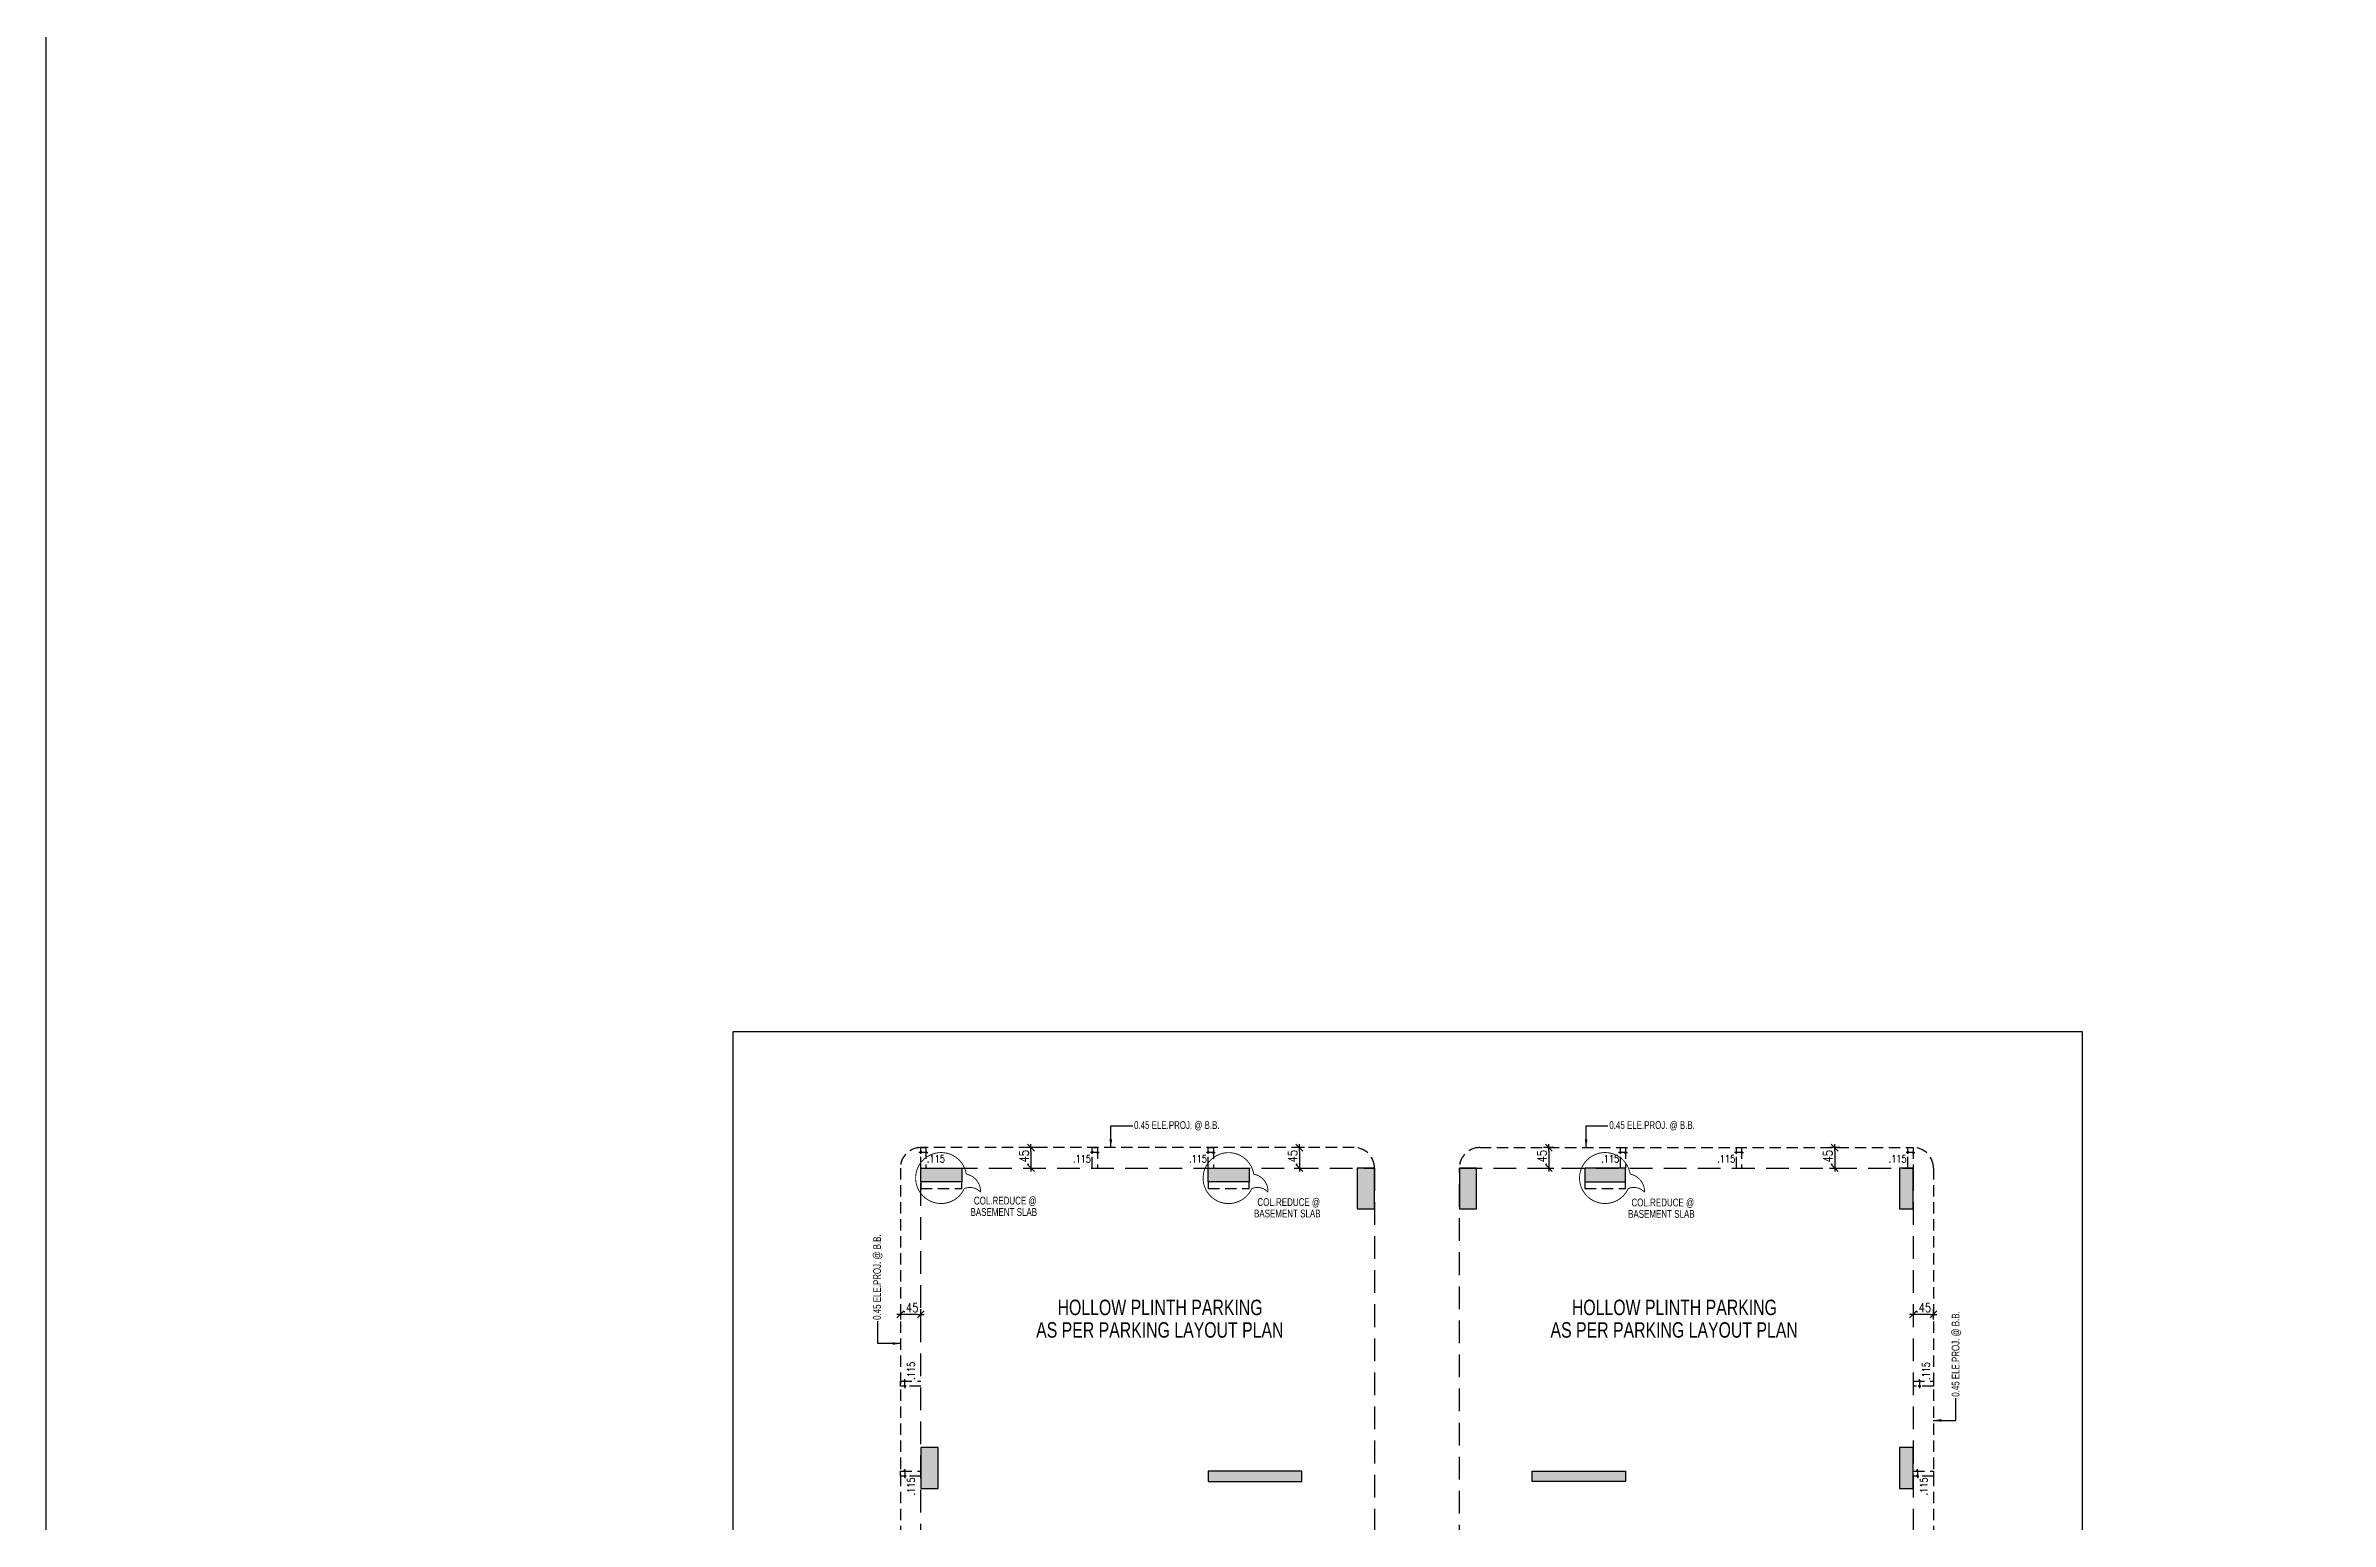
# Model space of a CAD drawing. Header units: inches. Extents: x 14331 to 14549, y 2557 to 2714.
# Drawn here: x 14331.3 to 14381.6, y 2603.2 to 2635.6 of the extents above; entities that cross this region are included whole.
import ezdxf
from ezdxf.enums import TextEntityAlignment as Align

# ---------------------------------------------------------------- set-up
doc = ezdxf.new("R2010")
doc.units = ezdxf.units.IN
doc.header["$LTSCALE"] = 0.25
doc.header["$MEASUREMENT"] = 0
doc.header["$PDMODE"] = 35
doc.linetypes.add('CENTERX2', pattern=[4, 2.5, -0.5, 0.5, -0.5])
doc.linetypes.add('DASHEDX2', pattern=[1.5, 1, -0.5])
for name, color, linetype in [('dimension', 7, 'Continuous'), ('edge back', 34, 'Continuous'), ('edges', 1, 'Continuous'), ('Parking', 7, 'CENTERX2'), ('proj-internal', 1, 'DASHEDX2'), ('text-1', 6, 'Continuous'), ('wall', 7, 'Continuous'), ('walls', 7, 'Continuous'), ('WORK TEX', 6, 'Continuous'), ('WORKING DIM', 7, 'Continuous')]:
    doc.layers.add(name, color=color, linetype=linetype)
for name, color, linetype, lineweight in [('P-COL', 7, 'Continuous', 30), ('P-COL UP TO GF', 3, 'Continuous', 30), ('P-COLHAT', 8, 'Continuous', 25)]:
    doc.layers.add(name, color=color, linetype=linetype, lineweight=lineweight)
doc.styles.add('ARIAL', font='TIMES_0.TTF')
doc.styles.add('ARL', font='swisscl_0.ttf')
doc.styles.add('Dinesh', font='swisscl_0.ttf')
doc.styles.add('romans', font='romans.shx', dxfattribs={"width": 0.8})
doc.dimstyles.new('121', dxfattribs={"dimscale": 0.1, "dimtxt": 1.65, "dimasz": 0.2, "dimexe": 0.03125, "dimexo": 0.25, "dimgap": 0.5, "dimtad": 1, "dimzin": 4, "dimdsep": 46, "dimtxsty": 'romans', "dimblk1": 'MINITICK', "dimblk2": 'MINITICK', "dimsah": 1, "dimcen": 1, "dimse1": 1, "dimse2": 1, "dimclrd": 252, "dimclre": 256, "dimclrt": 7, "dimadec": 3, "dimazin": 0, "dimtfac": 0.8, "dimtix": 1, "dimtmove": 2, "dimatfit": 3, "dimfxl": 0, "dimtolj": 1, "dimtzin": 3, "dimarcsym": 0})
doc.dimstyles.new('DFSGSG', dxfattribs={"dimtxt": 0.23, "dimasz": 0.18, "dimexe": 0.18, "dimexo": 0.0625, "dimgap": 0.09, "dimtad": 1, "dimzin": 0, "dimdsep": 46, "dimtxsty": 'ARIAL', "dimcen": 0.09, "dimse1": 1, "dimse2": 1, "dimaunit": 1, "dimadec": 0, "dimazin": 0, "dimtfac": 1, "dimtix": 1, "dimtofl": 0, "dimtmove": 0, "dimatfit": 3, "dimfxl": 0, "dimtolj": 1, "dimtzin": 0, "dimarcsym": 0})
doc.dimstyles.new('minitick-100', dxfattribs={"dimscale": 0.1, "dimtxt": 2, "dimasz": 0.75, "dimexe": 0.03125, "dimexo": 0.25, "dimgap": 0.5, "dimtad": 1, "dimzin": 4, "dimdsep": 46, "dimtxsty": 'romans', "dimblk1": 'MINITICK', "dimblk2": 'MINITICK', "dimsah": 1, "dimcen": 1, "dimse1": 1, "dimse2": 1, "dimclrd": 252, "dimclre": 256, "dimclrt": 256, "dimadec": 3, "dimazin": 0, "dimtfac": 0.8, "dimtix": 1, "dimtmove": 2, "dimatfit": 3, "dimfxl": 0, "dimtolj": 1, "dimtzin": 3, "dimarcsym": 0})

# ---------------------------------------------------------------- blocks, each defined once
blk = doc.blocks.new('P-COL UPTO G.F BLOCK A')
at = {"layer": 'P-COL UP TO GF', "lineweight": 20, "ltscale": 10}
h = blk.add_hatch(color=8, dxfattribs=at)
h.dxf.hatch_style = 1
h.paths.add_polyline_path([(12696.166, -1018.381), (12696.546, -1018.381), (12696.546, -1017.481), (12696.166, -1017.481)])
h = blk.add_hatch(color=8, dxfattribs=at)
h.dxf.hatch_style = 1
h.paths.add_polyline_path([(12698.414, -1018.381), (12698.794, -1018.381), (12698.794, -1017.481), (12698.414, -1017.481)])
h = blk.add_hatch(color=8, dxfattribs=at)
h.dxf.hatch_style = 1
h.paths.add_polyline_path([(12686.562, -1024.534), (12686.942, -1024.534), (12686.942, -1023.634), (12686.562, -1023.634)])
h = blk.add_hatch(color=8, dxfattribs=at)
h.dxf.hatch_style = 1
h.paths.add_polyline_path([(12686.562, -1028.632), (12686.942, -1028.632), (12686.942, -1027.432), (12686.562, -1027.432)])
h = blk.add_hatch(color=8, dxfattribs=at)
h.dxf.hatch_style = 1
h.paths.add_polyline_path([(12701.255, -1027.812), (12701.255, -1027.432), (12700.205, -1027.432), (12700.205, -1027.812)])
h = blk.add_hatch(color=8, dxfattribs=at)
h.dxf.hatch_style = 1
h.paths.add_polyline_path([(12690.438, -1031.81), (12690.438, -1031.51), (12689.238, -1031.51), (12689.238, -1031.81)])
h = blk.add_hatch(color=8, dxfattribs=at)
h.dxf.hatch_style = 1
h.paths.add_polyline_path([(12694.755, -1031.81), (12694.755, -1031.51), (12693.555, -1031.51), (12693.555, -1031.81)])
h = blk.add_hatch(color=8, dxfattribs=at)
h.dxf.hatch_style = 1
h.paths.add_polyline_path([(12690.438, -1036.112), (12690.438, -1035.812), (12689.238, -1035.812), (12689.238, -1036.112)])
h = blk.add_hatch(color=8, dxfattribs=at)
h.dxf.hatch_style = 1
h.paths.add_polyline_path([(12694.755, -1036.112), (12694.755, -1035.812), (12693.555, -1035.812), (12693.555, -1036.112)])
h = blk.add_hatch(color=8, dxfattribs=at)
h.dxf.hatch_style = 1
h.paths.add_polyline_path([(12686.562, -1039.58), (12686.942, -1039.58), (12686.942, -1038.38), (12686.562, -1038.38)])
h = blk.add_hatch(color=8, dxfattribs=at)
h.dxf.hatch_style = 1
h.paths.add_polyline_path([(12701.255, -1039.58), (12701.255, -1039.2), (12700.205, -1039.2), (12700.205, -1039.58)])
h = blk.add_hatch(color=8, dxfattribs=at)
h.dxf.hatch_style = 1
h.paths.add_polyline_path([(12686.562, -1043.268), (12686.942, -1043.268), (12686.942, -1042.368), (12686.562, -1042.368)])
at = {"layer": 'P-COL UP TO GF', "ltscale": 10}
for points in [[(12696.166, -1018.381), (12696.546, -1018.381), (12696.546, -1017.481), (12696.166, -1017.481)], [(12698.414, -1018.381), (12698.794, -1018.381), (12698.794, -1017.481), (12698.414, -1017.481)], [(12686.562, -1024.534), (12686.942, -1024.534), (12686.942, -1023.634), (12686.562, -1023.634)], [(12686.562, -1028.632), (12686.942, -1028.632), (12686.942, -1027.432), (12686.562, -1027.432)], [(12701.255, -1027.812), (12701.255, -1027.432), (12700.205, -1027.432), (12700.205, -1027.812)], [(12690.438, -1031.81), (12690.438, -1031.51), (12689.238, -1031.51), (12689.238, -1031.81)], [(12694.755, -1031.81), (12694.755, -1031.51), (12693.555, -1031.51), (12693.555, -1031.81)], [(12690.438, -1036.112), (12690.438, -1035.812), (12689.238, -1035.812), (12689.238, -1036.112)], [(12694.755, -1036.112), (12694.755, -1035.812), (12693.555, -1035.812), (12693.555, -1036.112)], [(12686.562, -1039.58), (12686.942, -1039.58), (12686.942, -1038.38), (12686.562, -1038.38)], [(12701.255, -1039.58), (12701.255, -1039.2), (12700.205, -1039.2), (12700.205, -1039.58)], [(12686.562, -1043.268), (12686.942, -1043.268), (12686.942, -1042.368), (12686.562, -1042.368)]]:
    blk.add_lwpolyline(points, close=True, dxfattribs=at)
blk = doc.blocks.new('MINITICK')
at = {"color": 7}
for p, q in [((1, 1), (-1, -1)), ((-1, 0), (1, 0)), ((0, -1.5), (0, 1.5))]:
    blk.add_line(p, q, dxfattribs=at)
blk = doc.blocks.new('*D350')
at = {"layer": 'Defpoints', "color": 0, "ltscale": 10, "transparency": 16777216}
for p in [(14350.155, 2608.012), (14350.605, 2608.012), (14350.155, 2607.715)]:
    blk.add_point(p, dxfattribs=at)
at = {"layer": 'dimension', "color": 252, "lineweight": -2, "ltscale": 10, "transparency": 16777216}
blk.add_line((14350.53, 2607.715), (14350.23, 2607.715), dxfattribs=at)
at = {"layer": 'dimension', "color": 252, "lineweight": -2, "ltscale": 10, "transparency": 16777216, "xscale": 0.07500000000000001, "yscale": 0.07500000000000001, "zscale": 0.07500000000000001, "rotation": 180}
blk.add_blockref('MINITICK', (14350.155, 2607.715), dxfattribs=at)
at = {"layer": 'dimension', "color": 252, "lineweight": -2, "ltscale": 10, "transparency": 16777216, "xscale": 0.07500000000000001, "yscale": 0.07500000000000001, "zscale": 0.07500000000000001}
blk.add_blockref('MINITICK', (14350.605, 2607.715), dxfattribs=at)
at = {"layer": 'dimension', "ltscale": 10, "transparency": 16777216, "insert": (14350.38, 2607.865), "char_height": 0.2, "attachment_point": 5, "style": 'romans'}
blk.add_mtext('\\A1;.45', dxfattribs=at)
blk = doc.blocks.new('*D351')
at = {"layer": 'Defpoints', "color": 0, "ltscale": 10, "transparency": 16777216}
for p in [(14353.029, 2610.936), (14353.262, 2611.386), (14353.262, 2610.936)]:
    blk.add_point(p, dxfattribs=at)
at = {"layer": 'dimension', "color": 252, "lineweight": -2, "ltscale": 10, "transparency": 16777216}
blk.add_line((14353.029, 2611.311), (14353.029, 2611.011), dxfattribs=at)
at = {"layer": 'dimension', "color": 252, "lineweight": -2, "ltscale": 10, "transparency": 16777216, "xscale": 0.07500000000000001, "yscale": 0.07500000000000001, "zscale": 0.07500000000000001}
for p, rotation in [((14353.029, 2611.386), 90), ((14353.029, 2610.936), 270)]:
    blk.add_blockref('MINITICK', p, dxfattribs=dict(at, rotation=rotation))
at = {"layer": 'dimension', "ltscale": 10, "transparency": 16777216, "insert": (14352.879, 2611.161), "char_height": 0.2, "attachment_point": 5, "rotation": 90, "style": 'romans'}
blk.add_mtext('\\A1;.45', dxfattribs=at)
blk = doc.blocks.new('*D352')
at = {"layer": 'Defpoints', "color": 0, "ltscale": 10, "transparency": 16777216}
for p in [(14358.937, 2610.936), (14359.17, 2611.386), (14359.17, 2610.936)]:
    blk.add_point(p, dxfattribs=at)
at = {"layer": 'dimension', "color": 252, "lineweight": -2, "ltscale": 10, "transparency": 16777216}
blk.add_line((14358.937, 2611.311), (14358.937, 2611.011), dxfattribs=at)
at = {"layer": 'dimension', "color": 252, "lineweight": -2, "ltscale": 10, "transparency": 16777216, "xscale": 0.07500000000000001, "yscale": 0.07500000000000001, "zscale": 0.07500000000000001}
for p, rotation in [((14358.937, 2611.386), 90), ((14358.937, 2610.936), 270)]:
    blk.add_blockref('MINITICK', p, dxfattribs=dict(at, rotation=rotation))
at = {"layer": 'dimension', "ltscale": 10, "transparency": 16777216, "insert": (14358.787, 2611.161), "char_height": 0.2, "attachment_point": 5, "rotation": 90, "style": 'romans'}
blk.add_mtext('\\A1;.45', dxfattribs=at)
blk = doc.blocks.new('*D353')
at = {"layer": 'Defpoints', "color": 0, "ltscale": 10, "transparency": 16777216}
for p in [(14364.425, 2610.936), (14364.657, 2611.386), (14364.657, 2610.936)]:
    blk.add_point(p, dxfattribs=at)
at = {"layer": 'dimension', "color": 252, "lineweight": -2, "ltscale": 10, "transparency": 16777216}
blk.add_line((14364.425, 2611.311), (14364.425, 2611.011), dxfattribs=at)
at = {"layer": 'dimension', "color": 252, "lineweight": -2, "ltscale": 10, "transparency": 16777216, "xscale": 0.07500000000000001, "yscale": 0.07500000000000001, "zscale": 0.07500000000000001}
for p, rotation in [((14364.425, 2611.386), 90), ((14364.425, 2610.936), 270)]:
    blk.add_blockref('MINITICK', p, dxfattribs=dict(at, rotation=rotation))
at = {"layer": 'dimension', "ltscale": 10, "transparency": 16777216, "insert": (14364.275, 2611.161), "char_height": 0.2, "attachment_point": 5, "rotation": 90, "style": 'romans'}
blk.add_mtext('\\A1;.45', dxfattribs=at)
blk = doc.blocks.new('*D354')
at = {"layer": 'Defpoints', "color": 0, "ltscale": 10, "transparency": 16777216}
for p in [(14370.717, 2610.936), (14370.949, 2611.386), (14370.949, 2610.936)]:
    blk.add_point(p, dxfattribs=at)
at = {"layer": 'dimension', "color": 252, "lineweight": -2, "ltscale": 10, "transparency": 16777216}
blk.add_line((14370.717, 2611.311), (14370.717, 2611.011), dxfattribs=at)
at = {"layer": 'dimension', "color": 252, "lineweight": -2, "ltscale": 10, "transparency": 16777216, "xscale": 0.07500000000000001, "yscale": 0.07500000000000001, "zscale": 0.07500000000000001}
for p, rotation in [((14370.717, 2611.386), 90), ((14370.717, 2610.936), 270)]:
    blk.add_blockref('MINITICK', p, dxfattribs=dict(at, rotation=rotation))
at = {"layer": 'dimension', "ltscale": 10, "transparency": 16777216, "insert": (14370.567, 2611.161), "char_height": 0.2, "attachment_point": 5, "rotation": 90, "style": 'romans'}
blk.add_mtext('\\A1;.45', dxfattribs=at)
blk = doc.blocks.new('*D355')
at = {"layer": 'Defpoints', "color": 0, "ltscale": 10, "transparency": 16777216}
for p in [(14372.442, 2608.012), (14372.892, 2608.012), (14372.442, 2607.715)]:
    blk.add_point(p, dxfattribs=at)
at = {"layer": 'dimension', "color": 252, "lineweight": -2, "ltscale": 10, "transparency": 16777216}
blk.add_line((14372.817, 2607.715), (14372.517, 2607.715), dxfattribs=at)
at = {"layer": 'dimension', "color": 252, "lineweight": -2, "ltscale": 10, "transparency": 16777216, "xscale": 0.07500000000000001, "yscale": 0.07500000000000001, "zscale": 0.07500000000000001, "rotation": 180}
blk.add_blockref('MINITICK', (14372.442, 2607.715), dxfattribs=at)
at = {"layer": 'dimension', "color": 252, "lineweight": -2, "ltscale": 10, "transparency": 16777216, "xscale": 0.07500000000000001, "yscale": 0.07500000000000001, "zscale": 0.07500000000000001}
blk.add_blockref('MINITICK', (14372.892, 2607.715), dxfattribs=at)
at = {"layer": 'dimension', "ltscale": 10, "transparency": 16777216, "insert": (14372.667, 2607.865), "char_height": 0.2, "attachment_point": 5, "style": 'romans'}
blk.add_mtext('\\A1;.45', dxfattribs=at)
blk = doc.blocks.new('*D704')
at = {"layer": 'Defpoints', "color": 0, "transparency": 16777216}
for p in [(14350.227, 2604.267), (14350.227, 2604.152), (14350.251, 2604.152)]:
    blk.add_point(p, dxfattribs=at)
at = {"layer": 'WORKING DIM', "color": 252, "lineweight": -2, "transparency": 16777216}
for p, q in [((14350.251, 2604.287), (14350.251, 2604.307)), ((14350.251, 2604.267), (14350.251, 2604.152)), ((14350.251, 2604.132), (14350.251, 2604.112))]:
    blk.add_line(p, q, dxfattribs=at)
at = {"layer": 'WORKING DIM', "color": 252, "lineweight": -2, "transparency": 16777216, "xscale": 0.02, "yscale": 0.02, "zscale": 0.02}
for p, rotation in [((14350.251, 2604.267), 270), ((14350.251, 2604.152), 90)]:
    blk.add_blockref('MINITICK', p, dxfattribs=dict(at, rotation=rotation))
at = {"layer": 'WORKING DIM', "color": 7, "transparency": 16777216, "insert": (14350.391, 2603.927), "char_height": 0.165, "attachment_point": 5, "rotation": 90, "style": 'romans'}
blk.add_mtext('\\A1;.115', dxfattribs=at)
blk = doc.blocks.new('*D705')
at = {"layer": 'Defpoints', "color": 0, "transparency": 16777216}
for p in [(14354.378, 2611.304), (14354.378, 2611.28), (14354.492, 2611.304)]:
    blk.add_point(p, dxfattribs=at)
at = {"layer": 'WORKING DIM', "color": 252, "lineweight": -2, "transparency": 16777216}
for p, q in [((14354.358, 2611.28), (14354.338, 2611.28)), ((14354.492, 2611.28), (14354.378, 2611.28)), ((14354.512, 2611.28), (14354.532, 2611.28))]:
    blk.add_line(p, q, dxfattribs=at)
at = {"layer": 'WORKING DIM', "color": 252, "lineweight": -2, "transparency": 16777216, "xscale": 0.02, "yscale": 0.02, "zscale": 0.02}
blk.add_blockref('MINITICK', (14354.378, 2611.28), dxfattribs=at)
at = {"layer": 'WORKING DIM', "color": 252, "lineweight": -2, "transparency": 16777216, "xscale": 0.02, "yscale": 0.02, "zscale": 0.02, "rotation": 180}
blk.add_blockref('MINITICK', (14354.492, 2611.28), dxfattribs=at)
at = {"layer": 'WORKING DIM', "color": 7, "transparency": 16777216, "insert": (14354.153, 2611.14), "char_height": 0.165, "attachment_point": 5, "style": 'romans'}
blk.add_mtext('\\A1;.115', dxfattribs=at)
blk = doc.blocks.new('*D706')
at = {"layer": 'Defpoints', "color": 0, "transparency": 16777216}
for p in [(14356.931, 2611.304), (14356.931, 2611.28), (14357.045, 2611.304)]:
    blk.add_point(p, dxfattribs=at)
at = {"layer": 'WORKING DIM', "color": 252, "lineweight": -2, "transparency": 16777216}
for p, q in [((14356.911, 2611.28), (14356.891, 2611.28)), ((14357.045, 2611.28), (14356.931, 2611.28)), ((14357.065, 2611.28), (14357.085, 2611.28))]:
    blk.add_line(p, q, dxfattribs=at)
at = {"layer": 'WORKING DIM', "color": 252, "lineweight": -2, "transparency": 16777216, "xscale": 0.02, "yscale": 0.02, "zscale": 0.02}
blk.add_blockref('MINITICK', (14356.931, 2611.28), dxfattribs=at)
at = {"layer": 'WORKING DIM', "color": 252, "lineweight": -2, "transparency": 16777216, "xscale": 0.02, "yscale": 0.02, "zscale": 0.02, "rotation": 180}
blk.add_blockref('MINITICK', (14357.045, 2611.28), dxfattribs=at)
at = {"layer": 'WORKING DIM', "color": 7, "transparency": 16777216, "insert": (14356.706, 2611.14), "char_height": 0.165, "attachment_point": 5, "style": 'romans'}
blk.add_mtext('\\A1;.115', dxfattribs=at)
blk = doc.blocks.new('*D707')
at = {"layer": 'Defpoints', "color": 0, "transparency": 16777216}
for p in [(14366.001, 2611.304), (14366.001, 2611.28), (14366.115, 2611.304)]:
    blk.add_point(p, dxfattribs=at)
at = {"layer": 'WORKING DIM', "color": 252, "lineweight": -2, "transparency": 16777216}
for p, q in [((14365.981, 2611.28), (14365.961, 2611.28)), ((14366.115, 2611.28), (14366.001, 2611.28)), ((14366.135, 2611.28), (14366.155, 2611.28))]:
    blk.add_line(p, q, dxfattribs=at)
at = {"layer": 'WORKING DIM', "color": 252, "lineweight": -2, "transparency": 16777216, "xscale": 0.02, "yscale": 0.02, "zscale": 0.02}
blk.add_blockref('MINITICK', (14366.001, 2611.28), dxfattribs=at)
at = {"layer": 'WORKING DIM', "color": 252, "lineweight": -2, "transparency": 16777216, "xscale": 0.02, "yscale": 0.02, "zscale": 0.02, "rotation": 180}
blk.add_blockref('MINITICK', (14366.115, 2611.28), dxfattribs=at)
at = {"layer": 'WORKING DIM', "color": 7, "transparency": 16777216, "insert": (14365.776, 2611.14), "char_height": 0.165, "attachment_point": 5, "style": 'romans'}
blk.add_mtext('\\A1;.115', dxfattribs=at)
blk = doc.blocks.new('*D708')
at = {"layer": 'Defpoints', "color": 0, "transparency": 16777216}
for p in [(14368.554, 2611.304), (14368.554, 2611.28), (14368.669, 2611.304)]:
    blk.add_point(p, dxfattribs=at)
at = {"layer": 'WORKING DIM', "color": 252, "lineweight": -2, "transparency": 16777216}
for p, q in [((14368.534, 2611.28), (14368.514, 2611.28)), ((14368.669, 2611.28), (14368.554, 2611.28)), ((14368.689, 2611.28), (14368.709, 2611.28))]:
    blk.add_line(p, q, dxfattribs=at)
at = {"layer": 'WORKING DIM', "color": 252, "lineweight": -2, "transparency": 16777216, "xscale": 0.02, "yscale": 0.02, "zscale": 0.02}
blk.add_blockref('MINITICK', (14368.554, 2611.28), dxfattribs=at)
at = {"layer": 'WORKING DIM', "color": 252, "lineweight": -2, "transparency": 16777216, "xscale": 0.02, "yscale": 0.02, "zscale": 0.02, "rotation": 180}
blk.add_blockref('MINITICK', (14368.669, 2611.28), dxfattribs=at)
at = {"layer": 'WORKING DIM', "color": 7, "transparency": 16777216, "insert": (14368.33, 2611.14), "char_height": 0.165, "attachment_point": 5, "style": 'romans'}
blk.add_mtext('\\A1;.115', dxfattribs=at)
blk = doc.blocks.new('*D709')
at = {"layer": 'Defpoints', "color": 0, "transparency": 16777216}
for p in [(14372.327, 2611.304), (14372.327, 2611.28), (14372.442, 2611.304)]:
    blk.add_point(p, dxfattribs=at)
at = {"layer": 'WORKING DIM', "color": 252, "lineweight": -2, "transparency": 16777216}
for p, q in [((14372.307, 2611.28), (14372.287, 2611.28)), ((14372.442, 2611.28), (14372.327, 2611.28)), ((14372.462, 2611.28), (14372.482, 2611.28))]:
    blk.add_line(p, q, dxfattribs=at)
at = {"layer": 'WORKING DIM', "color": 252, "lineweight": -2, "transparency": 16777216, "xscale": 0.02, "yscale": 0.02, "zscale": 0.02}
blk.add_blockref('MINITICK', (14372.327, 2611.28), dxfattribs=at)
at = {"layer": 'WORKING DIM', "color": 252, "lineweight": -2, "transparency": 16777216, "xscale": 0.02, "yscale": 0.02, "zscale": 0.02, "rotation": 180}
blk.add_blockref('MINITICK', (14372.442, 2611.28), dxfattribs=at)
at = {"layer": 'WORKING DIM', "color": 7, "transparency": 16777216, "insert": (14372.102, 2611.14), "char_height": 0.165, "attachment_point": 5, "style": 'romans'}
blk.add_mtext('\\A1;.115', dxfattribs=at)
blk = doc.blocks.new('*D710')
at = {"layer": 'Defpoints', "color": 0, "transparency": 16777216}
for p in [(14372.514, 2604.267), (14372.514, 2604.152), (14372.538, 2604.152)]:
    blk.add_point(p, dxfattribs=at)
at = {"layer": 'WORKING DIM', "color": 252, "lineweight": -2, "transparency": 16777216}
for p, q in [((14372.538, 2604.287), (14372.538, 2604.307)), ((14372.538, 2604.267), (14372.538, 2604.152)), ((14372.538, 2604.132), (14372.538, 2604.112))]:
    blk.add_line(p, q, dxfattribs=at)
at = {"layer": 'WORKING DIM', "color": 252, "lineweight": -2, "transparency": 16777216, "xscale": 0.02, "yscale": 0.02, "zscale": 0.02}
for p, rotation in [((14372.538, 2604.267), 270), ((14372.538, 2604.152), 90)]:
    blk.add_blockref('MINITICK', p, dxfattribs=dict(at, rotation=rotation))
at = {"layer": 'WORKING DIM', "color": 7, "transparency": 16777216, "insert": (14372.678, 2603.927), "char_height": 0.165, "attachment_point": 5, "rotation": 90, "style": 'romans'}
blk.add_mtext('\\A1;.115', dxfattribs=at)
blk = doc.blocks.new('*D697')
at = {"layer": 'Defpoints', "color": 0, "transparency": 16777216}
for p in [(14372.563, 2606.248), (14372.563, 2606.134), (14372.586, 2606.134)]:
    blk.add_point(p, dxfattribs=at)
at = {"layer": 'WORKING DIM', "color": 252, "lineweight": -2, "transparency": 16777216}
for p, q in [((14372.586, 2606.268), (14372.586, 2606.288)), ((14372.586, 2606.248), (14372.586, 2606.134)), ((14372.586, 2606.114), (14372.586, 2606.094))]:
    blk.add_line(p, q, dxfattribs=at)
at = {"layer": 'WORKING DIM', "color": 252, "lineweight": -2, "transparency": 16777216, "xscale": 0.02, "yscale": 0.02, "zscale": 0.02}
for p, rotation in [((14372.586, 2606.248), 270), ((14372.586, 2606.134), 90)]:
    blk.add_blockref('MINITICK', p, dxfattribs=dict(at, rotation=rotation))
at = {"layer": 'WORKING DIM', "color": 7, "transparency": 16777216, "insert": (14372.726, 2606.468), "char_height": 0.165, "attachment_point": 5, "rotation": 90, "style": 'romans'}
blk.add_mtext('\\A1;.115', dxfattribs=at)
blk = doc.blocks.new('*D699')
at = {"layer": 'Defpoints', "color": 0, "transparency": 16777216}
for p in [(14350.605, 2611.304), (14350.605, 2611.28), (14350.719, 2611.304)]:
    blk.add_point(p, dxfattribs=at)
at = {"layer": 'WORKING DIM', "color": 252, "lineweight": -2, "transparency": 16777216}
for p, q in [((14350.585, 2611.28), (14350.565, 2611.28)), ((14350.719, 2611.28), (14350.605, 2611.28)), ((14350.739, 2611.28), (14350.759, 2611.28))]:
    blk.add_line(p, q, dxfattribs=at)
at = {"layer": 'WORKING DIM', "color": 252, "lineweight": -2, "transparency": 16777216, "xscale": 0.02, "yscale": 0.02, "zscale": 0.02}
blk.add_blockref('MINITICK', (14350.605, 2611.28), dxfattribs=at)
at = {"layer": 'WORKING DIM', "color": 252, "lineweight": -2, "transparency": 16777216, "xscale": 0.02, "yscale": 0.02, "zscale": 0.02, "rotation": 180}
blk.add_blockref('MINITICK', (14350.719, 2611.28), dxfattribs=at)
at = {"layer": 'WORKING DIM', "color": 7, "transparency": 16777216, "insert": (14350.938, 2611.14), "char_height": 0.165, "attachment_point": 5, "style": 'romans'}
blk.add_mtext('\\A1;.115', dxfattribs=at)
blk = doc.blocks.new('*D700')
at = {"layer": 'Defpoints', "color": 0, "transparency": 16777216}
for p in [(14350.227, 2606.248), (14350.227, 2606.134), (14350.251, 2606.248)]:
    blk.add_point(p, dxfattribs=at)
at = {"layer": 'WORKING DIM', "color": 252, "lineweight": -2, "transparency": 16777216}
for p, q in [((14350.251, 2606.268), (14350.251, 2606.288)), ((14350.251, 2606.134), (14350.251, 2606.248)), ((14350.251, 2606.114), (14350.251, 2606.094))]:
    blk.add_line(p, q, dxfattribs=at)
at = {"layer": 'WORKING DIM', "color": 252, "lineweight": -2, "transparency": 16777216, "xscale": 0.02, "yscale": 0.02, "zscale": 0.02}
for p, rotation in [((14350.251, 2606.248), 270), ((14350.251, 2606.134), 90)]:
    blk.add_blockref('MINITICK', p, dxfattribs=dict(at, rotation=rotation))
at = {"layer": 'WORKING DIM', "color": 7, "transparency": 16777216, "insert": (14350.391, 2606.473), "char_height": 0.165, "attachment_point": 5, "rotation": 90, "style": 'romans'}
blk.add_mtext('\\A1;.115', dxfattribs=at)

msp = doc.modelspace()

# ---------------------------------------------------------------- hatches: boundary and pattern name
at = {"layer": 'P-COLHAT', "lineweight": 30}
for points in [[(14351.505, 2610.936), (14351.505, 2610.636), (14350.605, 2610.636), (14350.605, 2610.936)], [(14357.831, 2610.936), (14357.831, 2610.636), (14356.931, 2610.636), (14356.931, 2610.936)], [(14365.215, 2610.936), (14365.215, 2610.636), (14366.115, 2610.636), (14366.115, 2610.936)], [(14372.442, 2610.936), (14372.142, 2610.936), (14372.142, 2610.036), (14372.442, 2610.036)], [(14372.442, 2604.782), (14372.142, 2604.782), (14372.142, 2603.882), (14372.442, 2603.882)], [(14358.989, 2604.037), (14358.989, 2604.267), (14356.931, 2604.267), (14356.931, 2604.037)], [(14364.058, 2604.037), (14364.058, 2604.267), (14366.115, 2604.267), (14366.115, 2604.037)]]:
    msp.add_hatch(color=256, dxfattribs=at).paths.add_polyline_path(points)

# ---------------------------------------------------------------- linework, layer by layer
at = {"layer": 'edge back', "color": 3, "const_width": 0.0195}
for points in [[(14351.562, 2610.483, -0.321855), (14351.92, 2610.405, 0.372837), (14351.606, 2610.802, 6.819595)], [(14357.889, 2610.483, -0.321855), (14358.246, 2610.405, 0.372837), (14357.932, 2610.802, 6.819595)], [(14366.173, 2610.483, -0.321855), (14366.531, 2610.405, 0.372837), (14366.217, 2610.802, 6.819595)]]:
    msp.add_lwpolyline(points, format="xyb", close=True, dxfattribs=at)
at = {"layer": 'edges', "color": 30, "linetype": 'DASHEDX2'}
for points in [[(14360.59, 2610.936, 0.414214), (14360.14, 2611.386), (14350.605, 2611.386, 0.414214), (14350.155, 2610.936), (14350.155, 2597.056, 0.414214), (14350.605, 2596.606)], [(14362.457, 2610.936, -0.414214), (14362.907, 2611.386), (14372.442, 2611.386, -0.414214), (14372.892, 2610.936), (14372.892, 2597.056, -0.414214), (14372.442, 2596.606)]]:
    msp.add_lwpolyline(points, format="xyb", dxfattribs=at)
for points in [[(14350.605, 2610.936), (14350.605, 2611.386), (14350.719, 2611.386), (14350.719, 2610.936)], [(14354.378, 2610.936), (14354.378, 2611.386), (14354.492, 2611.386), (14354.492, 2610.936)], [(14356.931, 2610.936), (14356.931, 2611.386), (14357.045, 2611.386), (14357.045, 2610.936)], [(14366.001, 2610.936), (14366.001, 2611.386), (14366.115, 2611.386), (14366.115, 2610.936)], [(14368.554, 2610.936), (14368.554, 2611.386), (14368.669, 2611.386), (14368.669, 2610.936)], [(14372.327, 2610.936), (14372.327, 2611.386), (14372.442, 2611.386), (14372.442, 2610.936)], [(14350.605, 2606.134), (14350.155, 2606.134), (14350.155, 2606.248), (14350.605, 2606.248)], [(14372.442, 2606.248), (14372.892, 2606.248), (14372.892, 2606.134), (14372.442, 2606.134)], [(14350.605, 2604.152), (14350.155, 2604.152), (14350.155, 2604.267), (14350.605, 2604.267)], [(14372.442, 2604.267), (14372.892, 2604.267), (14372.892, 2604.152), (14372.442, 2604.152)]]:
    msp.add_lwpolyline(points, dxfattribs=at)
at = {"layer": 'P-COL'}
for points in [[(14351.505, 2610.936), (14351.505, 2610.636), (14350.605, 2610.636), (14350.605, 2610.936)], [(14357.831, 2610.936), (14357.831, 2610.636), (14356.931, 2610.636), (14356.931, 2610.936)], [(14365.215, 2610.936), (14365.215, 2610.636), (14366.115, 2610.636), (14366.115, 2610.936)], [(14372.442, 2610.936), (14372.142, 2610.936), (14372.142, 2610.036), (14372.442, 2610.036)], [(14372.442, 2604.782), (14372.142, 2604.782), (14372.142, 2603.882), (14372.442, 2603.882)], [(14358.989, 2604.037), (14358.989, 2604.267), (14356.931, 2604.267), (14356.931, 2604.037)], [(14364.058, 2604.037), (14364.058, 2604.267), (14366.115, 2604.267), (14366.115, 2604.037)]]:
    msp.add_lwpolyline(points, close=True, dxfattribs=at)
at = {"layer": 'proj-internal', "ltscale": 2}
msp.add_lwpolyline([(14372.442, 2592.605), (14372.442, 2592.605), (14372.442, 2579.495), (14362.457, 2579.495), (14362.457, 2591.881), (14360.59, 2591.881), (14360.59, 2579.495), (14350.605, 2579.495), (14350.605, 2592.605), (14353.285, 2592.605), (14353.285, 2596.606), (14350.605, 2596.606), (14350.605, 2610.936), (14360.59, 2610.936), (14360.59, 2597.331), (14362.457, 2597.331), (14362.457, 2610.936), (14372.442, 2610.936), (14372.442, 2596.606)], dxfattribs=at)
at = {"layer": 'proj-internal', "lineweight": 30}
for points in [[(14350.605, 2610.636), (14350.605, 2610.486), (14351.505, 2610.486), (14351.505, 2610.636)], [(14356.931, 2610.636), (14356.931, 2610.486), (14357.831, 2610.486), (14357.831, 2610.636)], [(14365.215, 2610.636), (14365.215, 2610.486), (14366.115, 2610.486), (14366.115, 2610.636)]]:
    msp.add_lwpolyline(points, dxfattribs=at)
at = {"layer": 'wall'}
msp.add_lwpolyline([(14376.171, 2613.933), (14346.471, 2613.933), (14346.471, 2571.933), (14376.171, 2571.933)], close=True, dxfattribs=at)
at = {"layer": 'walls'}
msp.add_lwpolyline([(14331.347, 2557.016), (14548.635, 2557.016), (14548.635, 2714.267), (14331.347, 2714.267)], close=True, dxfattribs=at)

# ---------------------------------------------------------------- block references
at = {"layer": 'P-COLHAT', "lineweight": 30}
msp.add_blockref('P-COL UPTO G.F BLOCK A', (1664.043, 3628.417), dxfattribs=at)

# ---------------------------------------------------------------- texts
at = {"layer": 'Parking', "style": 'Dinesh'}
for s, p in [('HOLLOW PLINTH PARKING', (14353.615, 2607.699)), ('HOLLOW PLINTH PARKING', (14364.934, 2607.699)), ('AS PER PARKING LAYOUT PLAN', (14353.144, 2607.203)), ('AS PER PARKING LAYOUT PLAN', (14364.463, 2607.203))]:
    msp.add_text(s, height=0.34, rotation=359.9939, dxfattribs=at).set_placement(p)
at = {"layer": 'text-1', "color": 7, "style": 'ARL'}
for s, p in [('BASEMENT SLAB', (14352.432, 2609.968)), ('COL.REDUCE @', (14352.463, 2610.22)), ('BASEMENT SLAB', (14358.67, 2609.935)), ('COL.REDUCE @', (14358.702, 2610.187)), ('BASEMENT SLAB', (14366.903, 2609.926)), ('COL.REDUCE @', (14366.934, 2610.178))]:
    msp.add_text(s, height=0.17141, dxfattribs=at).set_placement(p, align=Align.MIDDLE_CENTER)
at = {"layer": 'WORK TEX', "style": 'ARL'}
for p in [(14356.239, 2611.882), (14366.699, 2611.882)]:
    msp.add_text('0.45 ELE.PROJ. @ B.B.', height=0.17, dxfattribs=at).set_placement(p, align=Align.MIDDLE_CENTER)
for p in [(14349.642, 2608.535), (14373.377, 2606.842)]:
    msp.add_text('0.45 ELE.PROJ. @ B.B.', height=0.17, rotation=90, dxfattribs=at).set_placement(p, align=Align.MIDDLE_CENTER)

# ---------------------------------------------------------------- dimensions: what is measured, and where the dimension line sits
at = {"layer": 'dimension', "ltscale": 10}
for base, p1, p2, picture, middle in [((14353.029, 2610.936), (14353.262, 2611.386), (14353.262, 2610.936), '*D351', (14352.879, 2611.161)), ((14358.937, 2610.936), (14359.17, 2611.386), (14359.17, 2610.936), '*D352', (14358.787, 2611.161)), ((14364.425, 2610.936), (14364.657, 2611.386), (14364.657, 2610.936), '*D353', (14364.275, 2611.161)), ((14370.717, 2610.936), (14370.949, 2611.386), (14370.949, 2610.936), '*D354', (14370.567, 2611.161))]:
    dim = msp.add_linear_dim(base=base, p1=p1, p2=p2, angle=90, dimstyle='minitick-100', dxfattribs=at)
    dim.commit()
    dim.dimension.update_dxf_attribs({"geometry": picture, "text_midpoint": middle})
for base, p1, p2, picture, middle in [((14350.155, 2607.715), (14350.605, 2608.012), (14350.155, 2608.012), '*D350', (14350.38, 2607.865)), ((14372.442, 2607.715), (14372.892, 2608.012), (14372.442, 2608.012), '*D355', (14372.667, 2607.865))]:
    dim = msp.add_linear_dim(base=base, p1=p1, p2=p2, dimstyle='minitick-100', dxfattribs=at)
    dim.commit()
    dim.dimension.update_dxf_attribs({"geometry": picture, "text_midpoint": middle})
at = {"layer": 'WORKING DIM'}
for base, p1, p2, angle, picture, middle in [((14350.605, 2611.28), (14350.719, 2611.304), (14350.605, 2611.304), 180, '*D699', (14350.938, 2611.14)), ((14354.378, 2611.28), (14354.492, 2611.304), (14354.378, 2611.304), 180, '*D705', (14354.153, 2611.14)), ((14356.931, 2611.28), (14357.045, 2611.304), (14356.931, 2611.304), 180, '*D706', (14356.706, 2611.14)), ((14366.001, 2611.28), (14366.115, 2611.304), (14366.001, 2611.304), 180, '*D707', (14365.776, 2611.14)), ((14368.554, 2611.28), (14368.669, 2611.304), (14368.554, 2611.304), 180, '*D708', (14368.33, 2611.14)), ((14372.327, 2611.28), (14372.442, 2611.304), (14372.327, 2611.304), 180, '*D709', (14372.102, 2611.14)), ((14350.251, 2606.248), (14350.227, 2606.134), (14350.227, 2606.248), 90, '*D700', (14350.391, 2606.473)), ((14372.586, 2606.134), (14372.563, 2606.248), (14372.563, 2606.134), 270, '*D697', (14372.726, 2606.468)), ((14350.251, 2604.152), (14350.227, 2604.267), (14350.227, 2604.152), 270, '*D704', (14350.391, 2603.927)), ((14372.538, 2604.152), (14372.514, 2604.267), (14372.514, 2604.152), 270, '*D710', (14372.678, 2603.927))]:
    dim = msp.add_linear_dim(base=base, p1=p1, p2=p2, angle=angle, text='.115', dimstyle='121', override={"dimfxl": 0.18, "dimfxlon": 1}, dxfattribs=at)
    dim.commit()
    dim.dimension.update_dxf_attribs({"geometry": picture, "text_midpoint": middle, "dimtype": 160})

# ---------------------------------------------------------------- leaders
at = {"layer": 'wall'}
for points in [[(14354.787, 2611.386), (14354.787, 2611.862), (14355.269, 2611.862)], [(14365.247, 2611.386), (14365.247, 2611.862), (14365.728, 2611.862)], [(14350.164, 2607.074), (14349.661, 2607.074), (14349.661, 2607.565)], [(14372.883, 2605.381), (14373.385, 2605.381), (14373.385, 2605.872)]]:
    msp.add_leader(points, dimstyle='DFSGSG', override={"dimgap": 0.09, "dimtad": 0, "dimarcsym": 1}, dxfattribs=at)

doc.saveas('drawing.dxf')
